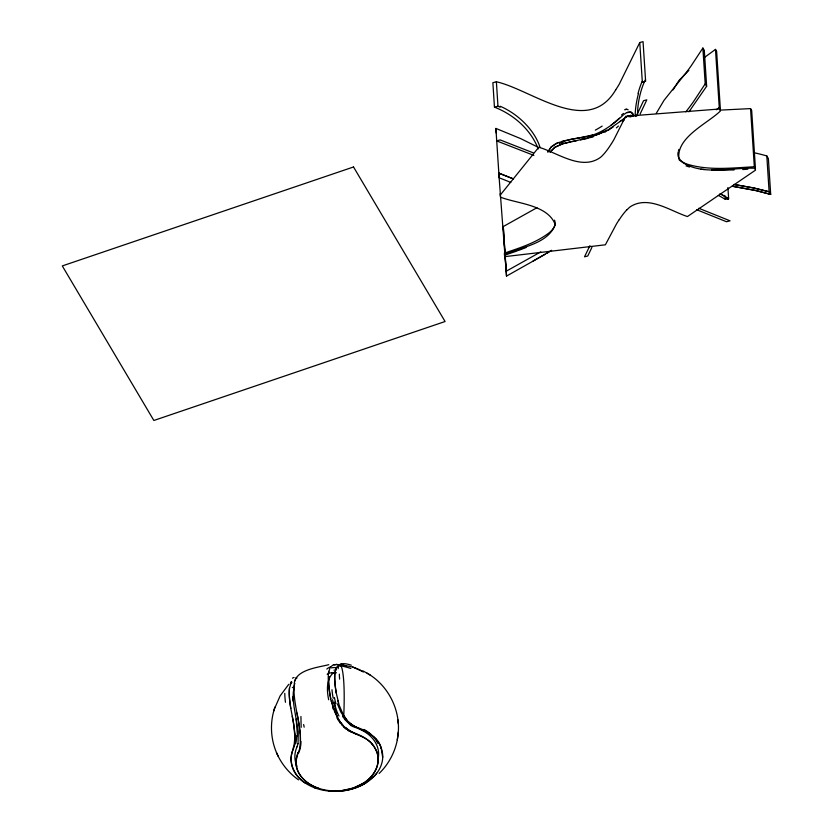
<?xml version="1.0" encoding="UTF-8"?>
<svg xmlns="http://www.w3.org/2000/svg" width="833" height="833" viewBox="0 0 833 833"><rect width="100%" height="100%" fill="white"/><g stroke="black" fill="none" stroke-linecap="round" stroke-linejoin="round"><path stroke-width="1.25" d="M297.454 735.914L296.152 719.035M300.442 741.11L300.349 735.32M398.132 733.956C400.652 710.674 388.896 686.621 368.988 674.293M295.194 740.35L293.768 724.398M296.621 678.301L296.579 677.593L296.61 678.468M339.146 665.9L339.572 664.578M340.385 666.108L340.478 665.098L339.062 665.473M398.112 734.123C396.737 748.919 389.834 763.09 379.171 773.42M398.32 732.02L397.279 739.996M330.826 698.877L329.868 693.92A60.653 14.432 71.2 0 1 328.504 672.814L330.222 667.223M343.54 715.339L339.146 705.114L336.261 693.046A58.445 13.922 71.2 0 1 334.939 672.7L336.647 667.337M293.695 723.919L290.821 708.487A58.404 13.88 71.2 0 1 289.499 688.131L291.508 681.633L291.633 682.748M328.504 672.804L328.712 671.367M291.644 682.644L291.435 681.654L290.207 684.299M329.17 676.635L329.056 677.531A55.488 13.182 71.3 0 0 330.305 696.836L331.18 701.365M305.805 783.395C294.184 776.575 287.26 761.331 293.466 748.638M296.027 760.945L298.11 752.626A41.119 29.936 -3.4 0 0 296.017 760.945C295.351 774.263 306.804 784.571 318.654 788.299M678.135 151.981C676.531 157.958 682.019 162.643 687.204 164.174C708.852 170.838 732.092 167.891 754.323 166.777L755.448 168.672L751.678 110.497L750.554 108.602L720.295 110.112M299.641 747.888C302.264 733.696 297.808 719.504 295.6 705.561A60.653 14.432 71.2 0 1 294.236 684.455C294.424 669.586 318.612 667.42 328.775 664.682M298.047 743.713L298.297 731.52L294.611 710.143A53.551 12.724 71.2 0 1 293.403 691.546L294.445 686.819M293.976 686.736L294.466 685.163M274.338 709.102C269.673 723.846 270.756 740.308 277.274 754.323M294.861 680.832L296.288 677.51M638.38 93.827L637.901 95.712A27.218 6.935 -77.5 0 0 635.183 116.068M274.401 708.914L280.117 695.919L288.739 684.33M678.447 150.7L678.885 149.419M273.745 710.986L274.973 707.04M547.864 152.116L550.863 147.264L555.59 143.797M547.979 151.783L551.373 146.764L557.735 142.787M335.876 668.712L337.261 666.619L339.323 665.38M673.054 89.912L678.937 80.509L688.86 70.409M636.162 116.443L643.534 100.72L646.814 99.825L640.108 114.048M656.321 113.278L664.016 100.335L686.33 72.419A319.216 232.313 -3.7 0 0 691.307 65.63L702.885 48.043L704.312 50.459L706.634 86.278L688.943 111.82M639.765 42.545L642.326 82.144L645.617 81.186L643.055 41.65L639.765 42.545L619.335 84.029A180.397 131.291 -3.7 0 1 615.702 89.86M589.92 245.673L584.506 256.814L587.754 256.012L591.919 247.411M611.547 143.557L612.005 142.807A200.576 145.973 -3.7 0 0 614.015 139.413L625.656 116.287L719.348 109.019L720.472 110.924C707.8 123.471 674.938 137.757 679.134 159.821C699.293 176.711 730.437 167.402 754.417 168.224L755.541 170.119L687.454 216.549C670.003 210.843 648.428 195.089 630.342 206.709A33.351 24.272 -3.7 0 0 629.019 207.813L626.801 209.947M703.458 51.813L704.312 50.459M702.885 48.043L705.197 83.862L693.629 101.449A319.216 232.313 -3.7 0 1 688.652 108.228L685.861 111.82M615.702 89.86C587.994 137.112 531.829 89.704 496.385 81.759L492.876 82.717L494.448 107.145C513.669 114.569 530.756 129.49 538.243 148.961M330.17 667.316L332.94 665.046L337.136 664.411L333.887 664.744M350.714 725.304L344.935 719.67L342.988 716.734L343.748 715.693A63.495 8.059 -85.9 0 0 340.478 665.098M500.31 194.995L538.784 147.243C557.527 152.647 581.569 171.202 600.603 157.291A41.119 29.926 -3.7 0 0 601.978 156.01L604.3 153.564A109.061 79.374 -3.7 0 0 611.474 143.536M374.819 775.513L364.49 783.749M582.09 137.414C598.313 135.685 611.693 125.877 623.261 115.048M619.471 118.151L616.41 120.795M616.087 121.066L614.098 122.763M613.754 123.055L610.828 125.429M619.929 121.628L621.501 120.389M620.658 121.056L604.675 132.353M620.97 120.816L625.864 117.266M613.275 126.824L608.465 130.146M704.499 57.435L715.485 49.397L716.619 51.302L720.378 109.477L719.254 107.572L715.485 49.397M716.255 109.769L719.254 107.572M623.428 118.932L623.969 118.536M361.855 784.134C374.465 777.668 383.19 761.081 374.892 748.013C368.665 735.497 353.119 735.747 344.123 726.626C341.717 724.231 339.333 720.951 337.563 717.713M624.229 114.329C626.885 111.643 632.695 110.477 633.611 115.402L631.039 112.101L627.051 112.622M554.955 147.222L549.936 152.179L554.309 147.66L561.786 144.067M625.541 117.463L627.041 116.578M551.654 250.317L532.995 261.104M546.958 253.242L549.009 251.993M555.288 147.014L563.243 143.609L576.946 140.548M513.232 178.824L498.79 173.129L506.516 276.087L544.897 254.461M540.763 251.899L506.152 271.256L503.267 226.545L536.941 207.719M626.166 117.078L626.78 116.724M363.021 783.437L353.161 788.06L342.04 790.559M365.781 782.968C354.848 789.622 341.728 792.173 329.045 791.069A45.877 33.382 -3.7 0 1 291.092 757.926M555.85 143.661L558.172 142.61M627.676 116.256L630.977 115.381L633.184 116.287M627.988 116.11L631.008 115.391L633.267 116.349M558.016 142.672L572.719 139.017M518.376 250.483L526.081 247.516M504.538 255.221L517.272 250.91M504.486 254.575C521.333 246.891 547.906 244.09 555.278 224.618C547.593 204.595 517.741 203.908 500.466 197.15L500.216 193.548M562.171 143.942L570.865 141.725M592.45 135.04L578.8 137.997M593.065 136.945L575.072 140.902M561.931 141.329L570.73 139.361M496.53 140.912L500.144 139.923L533.172 152.803M494.448 107.145L497.967 106.249L500.175 107.207M345.435 727.875L341.853 725.126M333.981 670.159L336.022 669.857M587.692 138.351L580.497 139.871M571.698 141.558L574.312 141.048M581.673 137.487L573.083 138.955M571.105 139.288L573.729 138.84M578.394 138.059L577.592 138.195M577.196 138.268L574.426 138.726M742.744 169.536L747.826 169.193M725.158 198.941L728.646 198.775L727.917 187.519M725.449 198.92L724.762 195.401M726.824 198.848L727.511 198.816M728.032 198.795L728.198 198.785A35.423 20.148 39.1 0 0 720.024 193.6M734.06 169.953L711.601 170.078M342.509 664.963L352.744 667.056A45.742 33.174 -3.5 0 1 355.587 668.097A45.857 33.403 -3.7 0 1 363.448 671.887L352.744 667.056M331.399 790.809L330.045 790.704A41.161 29.957 -3.7 0 1 295.996 760.966M700.792 169.224L704.395 169.505M329.045 791.069L330.555 791.194A45.877 33.424 -3.7 0 0 342.415 790.933A45.877 33.382 -3.7 0 0 375.902 739.194M339.239 664.547L346.153 665.9M732.186 186.228L756.999 190.778L770.702 194.422L768.38 158.603L766.808 155.938A132.822 96.659 -3.7 0 0 762.32 154.699L760.508 154.23A177.085 128.876 -3.7 0 0 754.209 152.751M732.78 186.311L754.719 190.278L770.702 194.422L769.119 191.757L766.808 155.938M686.038 165.902L689.537 166.996M381.42 748.7C377.276 731.863 358.513 731.645 347.923 721.388M316.353 788.393L314.301 787.654M356.628 727.178L355.712 726.855A17.472 15.265 55.5 0 1 352.172 725.095L347.361 720.774L343.571 715.391M496.635 140.881L533.87 155.407M510.775 182.458A360.72 262.53 -3.7 0 0 499.144 177.804L495.895 128.417L520.76 138.653L537.785 147.097M498.79 173.129L513.461 178.939M698.825 208.271L730.072 220.839L726.47 221.724L696.575 209.666M350.412 731.843L351.755 732.415M363.157 670.992L370.31 675.126M347.736 730.343L349.069 731.155M367.114 673.116L368.373 673.907M298.547 779.875C288.822 773.055 281.075 763.476 276.452 752.532M346.403 729.416L343.769 727.167M343.186 725.658L339.312 720.607L335.626 713.819M347.528 720.951L343.206 714.745M345.216 718.577L340.759 711.913L337.334 703.781M340.635 723.638L339.489 722.055M338.937 721.232L337.886 719.535M705.197 83.862L706.634 86.278M336.907 717.765L337.386 718.66M337.115 716.88L331.357 701.126M277.389 754.552L278.201 756.322M554.559 220.172C556.788 225.316 552.477 230.252 548.655 233.188C535.567 242.955 519.677 247.922 504.392 253.128L504.631 256.668L605.383 244.798L616.399 224.098A177.137 128.917 -3.7 0 1 619.2 219.652M333.512 708.55L331.846 703.114M333.304 709.206L332.679 707.217M338.417 702.719L337.906 700.813M381.181 748.024L382.701 757.259M296.954 712.954L297.933 718.056M292.268 716.318L293.008 720.149M298.037 718.577L298.224 719.597M293.07 720.514L295.101 734.602L294.58 745.202A17.587 9.704 80.7 0 1 293.403 748.544M298.318 720.118L300.317 734.779M397.955 719.91L398.132 721.795M398.143 721.992L398.33 723.877M495.895 128.417L496.249 133.093M503.267 226.545L506.516 276.087M750.554 108.602L754.323 166.777M496.385 81.759L497.967 106.249M339.854 664.651A27.77 8.663 31.3 0 1 341.676 664.297M339.749 664.578A27.864 8.747 31.7 0 1 341.52 664.172M338.937 665.088A32.05 10.621 35.3 0 1 339.958 664.661M343.123 713.621A58.05 7.362 -85.9 0 1 342.988 716.734M341.009 664.099A20.086 5.581 26.9 0 1 351.328 665.192M292.924 700.959A53.312 7.08 84.6 0 1 293.029 696.513M290.821 708.487A58.456 13.911 71.2 0 1 289.509 688.141M285.448 702.281A53.312 8.892 74 0 1 284.771 693.348M294.559 740.152A18.951 9.684 82.4 0 1 293.154 748.19M291.134 757.905A45.825 33.382 -3.5 0 1 293.435 748.638M376.714 773.18A45.794 33.268 -3.9 0 1 374.777 775.492M356.545 727.251A45.794 33.268 -3.9 0 1 367.301 732.082M367.374 731.978A45.857 33.414 -3.9 0 1 375.964 739.204M297.954 743.63A16.139 8.944 80.6 0 1 296.964 746.774M378.078 758.957A41.921 30.509 -3.7 0 0 354.775 727.24L353.931 726.938A16.025 14.026 55.8 0 1 350.693 725.335M297.048 766.287A41.921 30.509 -3.7 0 1 297.027 746.857M337.854 664.911A29.842 7.747 25.2 0 1 339.999 665.13A29.884 7.778 25.2 0 0 337.823 664.88M331.43 667.899A43.431 14.442 35.6 0 1 336.657 667.66M326.828 669.107A55.457 19.232 51 0 1 330.076 667.202M335.886 703.76A56.811 17.576 68.2 0 1 334.387 697.544M333.564 703.75A56.352 23.938 63.7 0 1 332.534 699.71M336.803 713.6A43.201 25.802 57.3 0 1 334.741 708.55M331.701 673.012A39.984 13.328 35.9 0 1 336.459 672.772M327.202 674.324A49.449 17.295 49.4 0 1 331.19 672.793M335.543 708.008A49.845 20.867 63.9 0 1 334.054 702.677M335.21 713.1A39.682 23.563 57.5 0 1 334.095 710.205M337.375 716.588A38.828 24.813 56.1 0 1 336.115 713.912M354.858 733.05A24.459 20.773 53.4 0 1 345.737 727.49M354.764 733.321A41.15 29.946 -3.9 0 1 372.091 744.119M372.112 744.171A41.161 29.957 -3.7 0 1 378.192 760.362A41.15 29.946 -3.9 0 1 376.308 768.692A41.161 29.957 -3.7 0 1 330.045 790.715M299.776 748.013A23.584 13.245 80 0 1 298.204 752.761M301.036 741.422A25.063 14.088 79.9 0 1 298.526 753.23M304.18 727.178A56.873 2.124 78.2 0 1 303.639 724.533M292.477 678.197A56.873 11.454 75.5 0 1 294.059 677.573M294.851 683.456A23.459 2.655 -60.4 0 1 294.559 684.174M353.109 732.894A37.62 27.385 -3.7 0 1 357.628 734.612M333.21 698.304A53.322 23.47 63 0 1 331.982 689.693M336.261 693.046A58.456 13.911 71.2 0 1 334.939 672.7M339.635 679.134A53.177 14.328 67.4 0 1 339.354 674.126M292.487 687.34A25.375 2.166 -63.6 0 1 292.373 687.631M341.894 666.056A25.406 4.654 21.2 0 1 350.87 668.462M338.969 716.12A39.797 28.593 53.8 0 1 334.366 702.104M338.188 668.732A39.984 13.901 49.5 0 1 338.958 665.369M364.021 729.448A43.555 31.696 -3.7 0 1 371.351 734.737M373.767 737.226A43.555 31.696 -3.7 0 1 377.859 743.411M354.598 726.064A20.117 17.191 51.9 0 1 344.904 718.827M328.681 699.751A49.761 23.98 58.5 0 1 334.866 671.95M301.171 727.334A49.751 3.54 87.8 0 1 300.942 716.505M296.704 735.664A19.784 9.267 85.6 0 1 295.632 743.879M718.306 195.401A35.413 19.19 36.7 0 1 724.887 199.181M625.25 109.415A82.956 20.263 -68.7 0 1 628.155 109.789M603.675 131.343A23.23 9.694 -13.4 0 1 592.867 135.841M603.311 132.083A25.334 7.664 -15.3 0 1 592.627 136.133M592.742 136.331A26.187 6.081 -15.2 0 1 587.9 137.601M606.893 130.052A27.541 8.288 -15.3 0 1 592.502 136.112M628.707 116.703A83.446 11.839 -27.7 0 1 630.935 116.891M616.378 127.876A96.045 11.683 -49.8 0 1 618.44 126.075M622.761 121.004A89.672 17.097 -57.8 0 1 624.406 119.733M637.578 115.672A27.218 7.924 -78.5 0 1 645.502 79.666M638.036 93.535A27.218 7.872 -78.4 0 1 642.222 81.363M635.256 116.131A27.218 6.924 -77.5 0 1 635.246 115.391M721.086 194.339A35.413 19.263 36.7 0 1 728.531 198.941M624.792 109.852A94.368 18.805 -61.2 0 1 626.853 109.144M621.522 115.006A100.824 13.255 -53.1 0 1 623.573 113.423M602.165 126.085A42.618 10.194 -23.3 0 1 595.324 130.146M559.36 143.443A60.934 29.28 17.3 0 1 563.191 142.318M584.391 138.57A41.858 1.437 -11.7 0 1 581.673 139.09M500.237 106.26A49.918 30.675 37.7 0 1 540.096 147.597M619.283 219.683A95.16 69.254 -3.7 0 1 626.718 209.916M353.525 166.975L62.298 265.925L153.855 420.478L445.082 321.517L353.525 166.975M735.529 184.687L734.102 184.468L753.813 187.987L769.119 191.757L753.813 187.987L735.529 184.687"/></g></svg>
